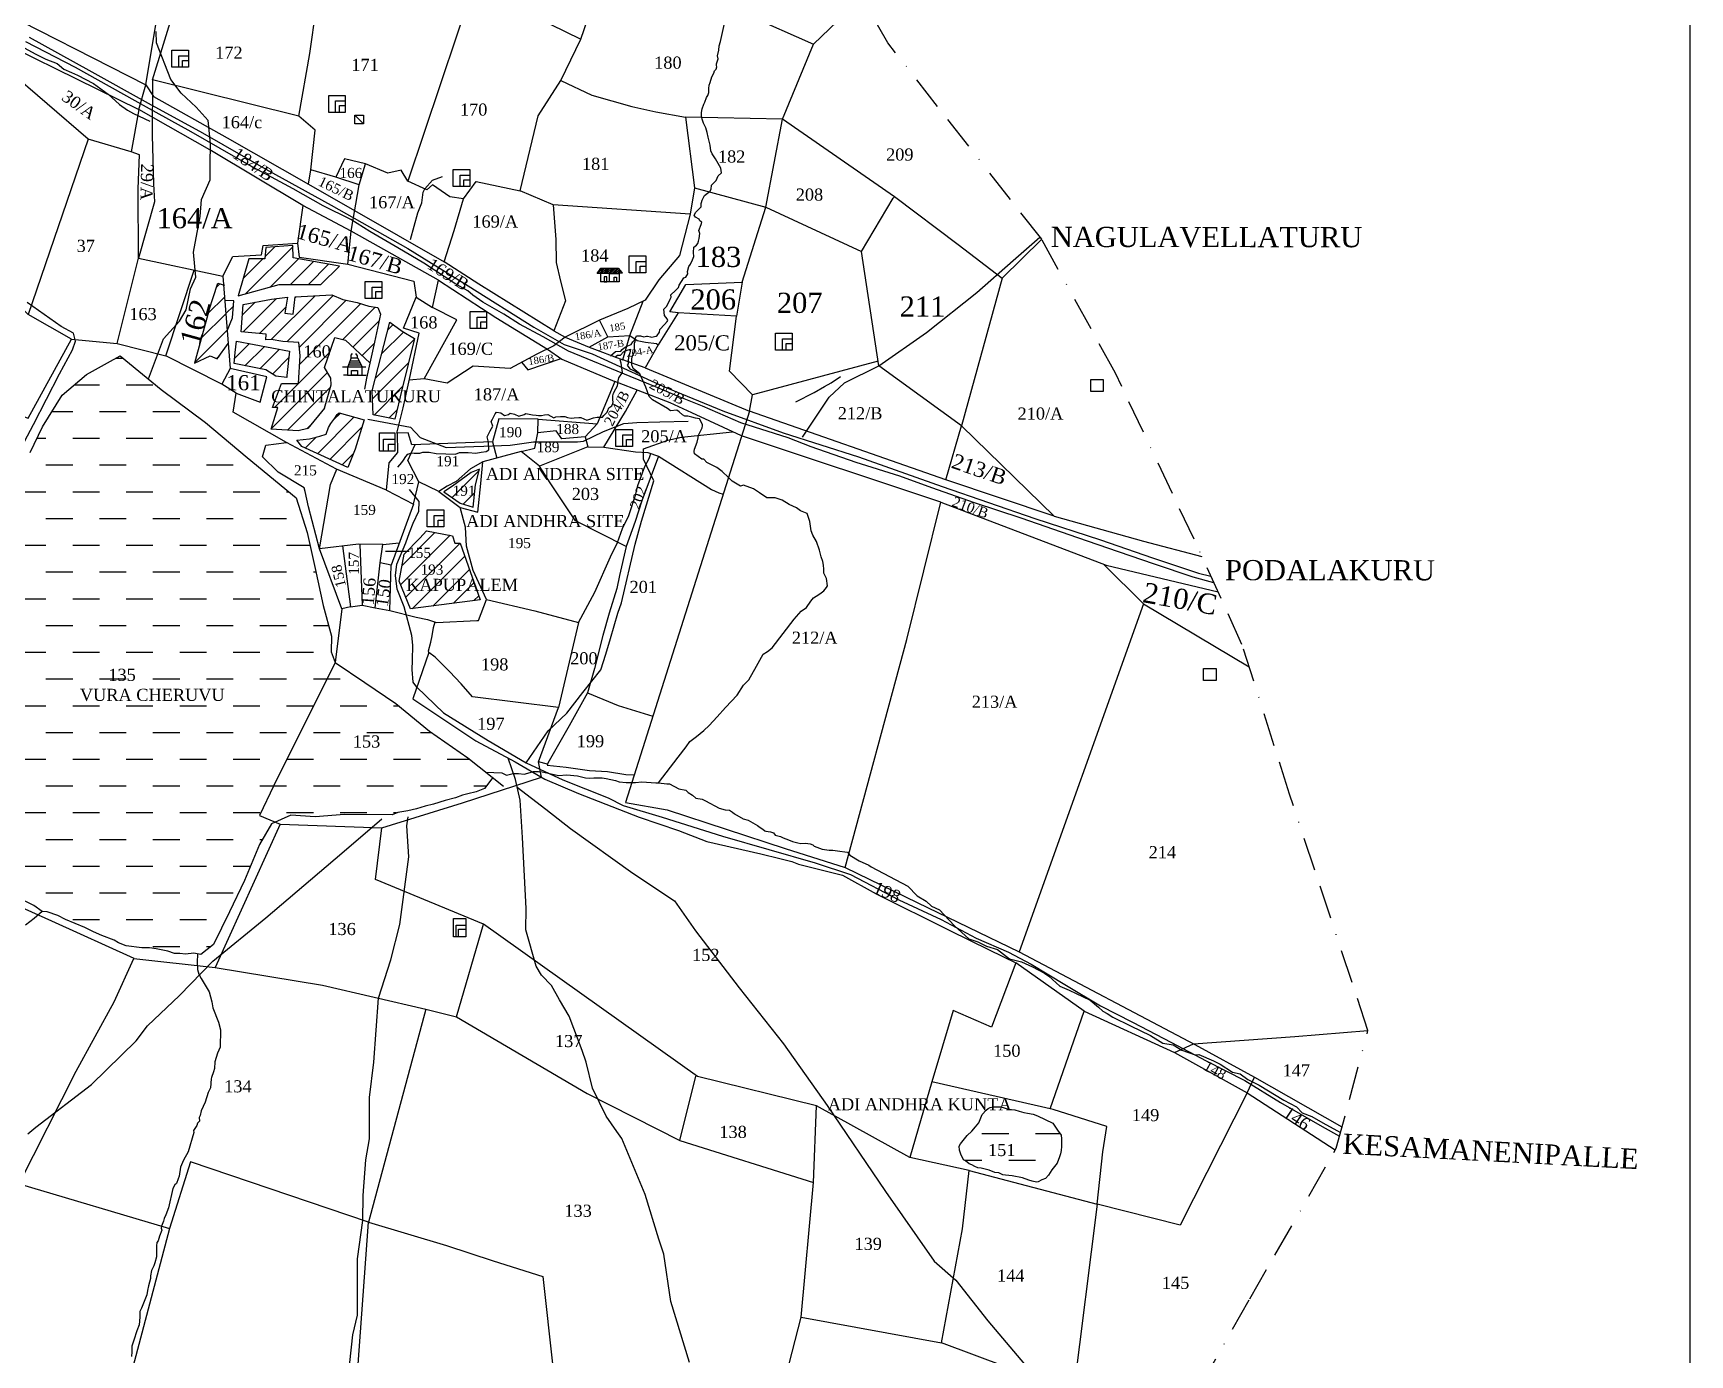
# Model space of a CAD drawing. Header units: inches. Extents: x 82 to 641, y 90 to 608.
# Drawn here: x 394.9 to 641.2, y 224 to 420.5 of the extents above; entities that cross this region are included whole.
import ezdxf

# ---------------------------------------------------------------- set-up
doc = ezdxf.new("R2010")
doc.units = ezdxf.units.IN
doc.header["$MEASUREMENT"] = 0
for name, pattern in [('ACAD_ISO02W100', [15, 12, -3]), ('ACAD_ISO07W100', [3, 0, -3]), ('BORDER', [1.75, 0.5, -0.25, 0.5, -0.25, 0, -0.25])]:
    doc.linetypes.add(name, pattern=pattern)
for name, color, linetype in [('CARTTRACK', 30, 'ACAD_ISO02W100'), ('NALA', 4, 'Continuous'), ('SQUAREWELL', 5, 'Continuous'), ('SURVEY_BND', 7, 'Continuous'), ('SURVEY_NO', 7, 'Continuous'), ('TEXT', 7, 'Continuous'), ('VILLAGE_AREA', 1, 'Continuous'), ('WATER_BODY', 4, 'Continuous')]:
    doc.layers.add(name, color=color, linetype=linetype)
for name, color, linetype, lineweight in [('FOOTPATH', 150, 'ACAD_ISO07W100', 30), ('ROAD', 1, 'Continuous', 25), ('VILL_BOUNDARY', 6, 'BORDER', 30)]:
    doc.layers.add(name, color=color, linetype=linetype, lineweight=lineweight)
doc.styles.get("Standard").update_dxf_attribs({"font": 'TIMES.TTF', "height": 0.12})
doc.dimstyles.get("Standard").update_dxf_attribs({"dimtxt": 0.12, "dimasz": 0.5, "dimexe": 0.18, "dimexo": 0.0625, "dimgap": 0.09, "dimtad": 0, "dimtih": 1, "dimtoh": 1, "dimdec": 4, "dimzin": 0, "dimdsep": 46, "dimtxsty": 'Standard', "dimcen": 0.09, "dimadec": 0, "dimazin": 0, "dimtfac": 1, "dimtdec": 4, "dimtofl": 0, "dimtmove": 0, "dimatfit": 3, "dimfxl": 1, "dimtolj": 1, "dimtzin": 0, "dimarcsym": 0})
pattern_1 = [(180, (-652.8374, -156.623), (-3.975938, -3.975937), [3.975938, -3.975938])]
pattern_2 = [(225, (-652.8374, -156.6229), (1.3258252, -1.3258252), [])]

msp = doc.modelspace()

# ---------------------------------------------------------------- hatches: boundary and pattern name
at = {"layer": 'VILLAGE_AREA', "linetype": 'ByBlock'}
h = msp.add_hatch(dxfattribs=at)
h.set_pattern_fill('ANSI31', color=256, scale=15, angle=180, style=0)
h.set_pattern_definition(pattern_2)
h.paths.add_polyline_path([(433.56, 387.13), (433.54, 388.95), (429.48, 388.65), (429.34, 387), (426.96, 386.97), (425.41, 381.46), (431.47, 383.17), (437.66, 383.14), (440.47, 385.87)])
h.paths.add_polyline_path([(423.21, 383.09), (422.38, 383.36), (421.05, 379.25), (418.91, 371.48), (421.22, 372.54), (422.25, 372.11), (423.9, 374.39)])
h.paths.add_polyline_path([(424.74, 380.74), (423.39, 380.77), (423.75, 376.26), (424.56, 378.23)])
h.paths.add_polyline_path([(433.04, 373.25), (425.16, 374.76), (424.95, 373.07), (424.78, 371.4), (429.49, 370.46), (431.01, 369.52), (432.61, 369.33), (432.64, 369.63)])
h.paths.add_polyline_path([(451.61, 375.15), (449.78, 376.24), (447.95, 377.57), (445.3, 367.36), (445.46, 363.77), (448.66, 363.16), (449.72, 367.5)])
h.paths.add_polyline_path([(444.1, 363.06), (440.39, 364.1), (440.13, 363.85), (439.75, 363.27), (439.17, 362.5), (438.84, 361.91), (438.47, 360.93), (437.53, 360.61), (436, 360.24), (434.09, 360.02), (434.85, 359.06), (441.7, 355.94), (442.76, 358.67)])
h.paths.add_polyline_path([(458.37, 344.71), (457.58, 344.7), (457.26, 345.81), (453.4, 346.52), (452.39, 345.46), (450.05, 343.07), (449.34, 339.06), (451.02, 334.92), (461.38, 336.3)])
h.paths.add_polyline_path([(446.53, 378.73), (446.14, 379.75), (444.81, 379.92), (443.07, 380.47), (440.96, 380.94), (439.31, 381.62), (433.86, 381.34), (433.56, 378.74), (432.34, 378.9), (432.7, 381.26), (430.34, 381), (426.12, 380.2), (425.81, 376.14), (429.55, 375.78), (429.5, 374.96), (430.28, 374.99), (432.03, 374.7), (434.42, 374.53), (434.62, 372.59), (434.34, 368.45), (431.84, 368.46), (430.51, 364.88), (431.3, 364.87), (430.28, 361.64), (434.32, 361.41), (435.77, 361.75), (438.22, 364.76), (439.23, 368.26), (439.16, 369.25), (438.21, 370.84), (439.77, 375.3), (441.33, 374.89), (444.97, 371.52), (445.66, 374.61)])
h = msp.add_hatch(dxfattribs=at)
h.set_pattern_fill('ANSI31', color=256, scale=30, angle=180, style=0)
h.set_pattern_definition([(225, (-652.8374, -156.623), (2.65165, -2.65165), [])])
h.paths.add_polyline_path([(446.53, 378.73), (446.14, 379.75), (444.81, 379.92), (443.07, 380.47), (440.96, 380.94), (439.31, 381.62), (433.86, 381.34), (433.56, 378.74), (432.34, 378.9), (432.7, 381.26), (430.34, 381), (426.12, 380.2), (425.81, 376.14), (429.55, 375.78), (429.5, 374.96), (430.28, 374.99), (432.03, 374.7), (434.42, 374.53), (434.62, 372.59), (434.34, 368.45), (431.84, 368.46), (430.51, 364.88), (431.3, 364.87), (430.28, 361.64), (434.32, 361.41), (435.77, 361.75), (438.22, 364.76), (439.23, 368.26), (439.16, 369.25), (438.21, 370.84), (439.77, 375.3), (441.33, 374.89), (444.97, 371.52), (445.66, 374.61)])
h.paths.add_polyline_path([(481.88, 385.61), (479.3, 385.61), (478.76, 384.79), (480.62, 384.81), (482.01, 384.82), (482.52, 384.83), (482.42, 384.93)])
h.paths.add_polyline_path([(434.63, 371.83), (439.53, 371.83), (439.53, 374.57), (434.63, 374.57)], flags=24)
h = msp.add_hatch(dxfattribs=at)
h.set_pattern_fill('ANSI31', color=256, scale=1.5, angle=180, style=0)
h.set_pattern_definition([(225, (-652.83744, -156.6229), (0.132582521, -0.132582521), [])])
h.paths.add_polyline_path([(481.88, 385.61), (479.3, 385.61), (478.76, 384.79), (480.62, 384.81), (482.01, 384.82), (482.52, 384.83), (482.42, 384.93)])
h = msp.add_hatch(dxfattribs=at)
h.set_pattern_fill('ANSI31', color=256, scale=15, angle=180, style=0)
h.set_pattern_definition(pattern_2)
h.paths.add_polyline_path([(460.65, 353.36), (461.25, 355.72), (460.05, 355.19), (457.23, 353.16), (455.95, 352.33), (458.41, 350.64), (460.32, 350.05)])
at = {"layer": 'WATER_BODY', "linetype": 'ByBlock'}
h = msp.add_hatch(dxfattribs=at)
h.set_pattern_fill('DASH', color=256, scale=31.8075, angle=180, style=0)
h.set_pattern_definition(pattern_1)
h.paths.add_polyline_path([(426.74, 357.45), (420.52, 362.65), (413.96, 367.56), (407.85, 372.55), (405.98, 371.53), (402.86, 369.78), (399.23, 366.69), (396.3, 362.02), (394.47, 358.18), (392.24, 352.26), (390.4, 346.51), (388.94, 341.78), (388.04, 337.16), (386.95, 333.89), (385.94, 332.62), (385.56, 331.56), (385.71, 330.03), (383.48, 323.27), (380.84, 317.22), (379.06, 312.48), (377.22, 307.81), (375.59, 303.77), (375.4, 301.1), (377.14, 298.94), (380.18, 297.51), (384.1, 295.66), (389.73, 293.42), (395.01, 290.82), (396.26, 289.92), (397.01, 289.89), (398.57, 289.36), (399.73, 288.77), (402.57, 287.54), (403.86, 286.93), (405.14, 286.36), (406.93, 285.67), (407.6, 285.26), (408.73, 284.84), (411.09, 284.56), (412.22, 284.56), (413.2, 284.41), (414.95, 284.02), (415.93, 283.7), (416.7, 283.7), (417.54, 283.61), (418.8, 283.73), (419.84, 283.53), (421.71, 285.04), (424.1, 289.87), (426.35, 294.57), (428.56, 299.9), (430.32, 302.98), (433.22, 304.26), (436.82, 304.01), (441.22, 304.35), (448.27, 304.31), (449.11, 304.66), (450.6, 304.92), (451.9, 305.2), (453.18, 305.62), (454.43, 305.92), (456.17, 306.42), (457.68, 306.85), (458.75, 307.25), (459.52, 307.41), (460.77, 307.73), (462.01, 308.22), (463.24, 309.84), (459.55, 312.77), (453.84, 316.73), (448.84, 320.88), (444.22, 324.01), (439.81, 326.98), (439.23, 328.57), (439.26, 330.89), (438.04, 335.43), (436.82, 340.93), (435.64, 346.27), (433.99, 351.42)])
h = msp.add_hatch(dxfattribs=at)
h.set_pattern_fill('DASH', color=256, scale=31.8075, angle=180, style=0)
h.set_pattern_definition(pattern_1)
h.paths.add_polyline_path([(542.95, 249.98), (543.45, 249.86), (544.06, 249.71), (544.35, 249.73), (544.89, 250.04), (545.44, 250.25), (545.86, 250.74), (546.36, 251.51), (547.13, 252.53), (547.48, 253.44), (547.66, 253.9), (547.75, 254.42), (547.81, 255.02), (547.8, 255.61), (547.79, 256.12), (547.77, 256.7), (547.19, 257.44), (546.52, 258.45), (544.22, 259.54), (543.59, 259.83), (542.73, 259.98), (542.18, 260.04), (541.48, 260.23), (540.88, 260.43), (539.88, 260.57), (538.82, 260.89), (537.66, 260.89), (537.2, 260.81), (536.91, 260.65), (536.58, 260.38), (536, 259.77), (535.5, 258.5), (534.99, 257.93), (534.46, 257.3), (533.75, 256.63), (532.77, 255.41), (532.57, 255.05), (532.61, 254.47), (532.83, 253.87), (533.25, 253.04), (533.51, 252.86), (534.05, 252.43), (534.48, 252.28), (534.89, 252.04), (535.36, 251.85), (535.87, 251.77), (537.05, 251.46), (537.89, 251.13), (538.46, 251.1), (539.06, 250.79), (539.49, 250.73), (540.45, 250.66), (542, 250.36)])

# ---------------------------------------------------------------- linework, layer by layer
at = {"linetype": 'ByBlock', "lineweight": 30}
msp.add_lwpolyline([(82.1, 608.35), (641.22, 608.35), (641.22, 89.65), (82.1, 89.65)], close=True, dxfattribs=at)
at = {"layer": 'CARTTRACK', "linetype": 'ByBlock'}
for points in [[(412.06, 369.12), (414.27, 375.09), (416.67, 377.69), (417.66, 379.41), (418.3, 382.54), (419.1, 384.25), (418.77, 387.97), (419.76, 393.28), (419.92, 395.82), (421.24, 398.72), (421.24, 400.98), (421.28, 404.15), (420.91, 407.55), (419.16, 409.53), (416.9, 411.63), (415.38, 413.64), (413.26, 419.08), (413.18, 420.78)], [(509.27, 360.46), (513.28, 366.43), (515.53, 368.53), (520.62, 371.05), (527.72, 376.01), (535.2, 381.95), (540.6, 386.71), (544.59, 390.21)], [(391.84, 356.46), (394.94, 362.33), (398.83, 369.86), (400.76, 373.43), (401.21, 374.75), (400.9, 375.94), (399.09, 376.94), (394.01, 380.48)], [(451.96, 323.29), (455.92, 319.48), (462.55, 315.34), (468.22, 312.02), (471.46, 316.82), (474.27, 319.42), (476.64, 322.52), (479.32, 325.88), (480.07, 328.2), (480.73, 330.54), (481.83, 334.28), (482.39, 335.82), (484.41, 344.57), (485.37, 347.96), (487.17, 353.95), (485.63, 357.17), (485.67, 358.72), (489.25, 360.02), (491.29, 360.45), (498.87, 361.27)], [(492.48, 222.88), (489.72, 231.96), (488.69, 239.01), (487.94, 241.24), (485.89, 247.84), (482.45, 256.17), (481.67, 257.23), (480.12, 259.49), (478.06, 263.69), (477.14, 267.54), (476.53, 269.28), (474.58, 274.4), (473.17, 276.8), (471.96, 278.96), (470.51, 280.48), (469.7, 281.79), (468.17, 287.21), (468.21, 290.4), (467.67, 300.93), (467.32, 306.48), (466.6, 309.58), (465.52, 312.74)], [(468.22, 312.02), (473.68, 309.54), (480.41, 306.86), (482.63, 305.68), (488.42, 303.96), (497.41, 301.14), (511.15, 297.17), (516.44, 295.44), (523.61, 291.69), (529.9, 288.76), (535.13, 285.97), (539.94, 283.91), (543.3, 282.12), (548.31, 279.08), (553.58, 275.93), (558.37, 273.51), (564.13, 270.46), (569.32, 267.75), (575.04, 264.8), (580.38, 261.53), (586.55, 257.98), (589.13, 256.53)], [(466.87, 308.42), (471.14, 305.17), (474.8, 302.29), (484.09, 295.64), (490.25, 291.54), (493.38, 287.07), (499.89, 278.57), (506.49, 270.25), (512.95, 261.09), (521.63, 248.32), (528.86, 237.95), (532.11, 235.11), (536.83, 229.07), (542.85, 222.01), (548.1, 214.81), (554.94, 204.5), (558.36, 199.86)], [(394.12, 256.9), (395.33, 257.88), (403.59, 264.21), (410.23, 270.73), (411.93, 272.96), (416.65, 277.44), (421.6, 282.55), (429.52, 289), (440.82, 298.6), (446.76, 303.71)]]:
    msp.add_lwpolyline(points, dxfattribs=at)
at = {"layer": 'FOOTPATH', "linetype": 'ByBlock'}
for points in [[(453.13, 397.38), (454.3, 398.65), (455.77, 399.21)], [(451.01, 389.85), (452.12, 393.84), (452.7, 395.28), (452.9, 396.9), (453.13, 397.38)], [(508.32, 365.74), (511.03, 367.11), (512.57, 368.02), (513.55, 368.53), (514.95, 369.49)], [(444.66, 363.12), (451.03, 361.96), (452.46, 360.39), (456.31, 358.95), (460.45, 359.09), (461.92, 359.13), (465.84, 359.25), (469.32, 359.79), (475.85, 359.77), (476.74, 359.88), (479.7, 361.3), (481.59, 362.04), (482.72, 362.48), (484.67, 362.66), (488.06, 362.73), (492.27, 362.84)], [(451.96, 323.29), (451.4, 324.04), (451.25, 325.94), (451.29, 327.26), (451.36, 329.52), (451.19, 330.96), (450.09, 335.24), (449.04, 337.86), (448.77, 339.88), (449, 341.56), (450.33, 344.74), (450.87, 346.28), (451.4, 347.66), (452.24, 349.48), (452.3, 350.88), (450.87, 352.69)], [(441.49, 218.32), (442.45, 226.98), (443.11, 229.91), (443.11, 238.3), (443.93, 244.02), (443.95, 247.72), (444.36, 253.03), (444.9, 256.16), (444.9, 262.3), (445.56, 267.55), (446.27, 277.07), (448.1, 282.76), (449.43, 288.01), (450.77, 298.06), (450.48, 302.69), (450.65, 304.03)]]:
    msp.add_lwpolyline(points, dxfattribs=at)
at = {"layer": 'NALA', "linetype": 'ByBlock'}
for points in [[(480.77, 372.57), (481.5, 373.2), (482.26, 373.25), (482.48, 373.49), (482.77, 373.73), (483.05, 373.96), (483.83, 374.26), (484.05, 374.63), (484.3, 374.87), (484.63, 375.55), (485.23, 375.55), (485.68, 375.37), (486.12, 375.47), (486.25, 375.5), (486.71, 375.36), (486.83, 375.33), (487.52, 375.46), (487.66, 375.6), (488.01, 376.09), (488.06, 376.49), (488.77, 377.2), (489.15, 377.66), (489.29, 377.83), (489.16, 378.07), (488.76, 378.55), (488.66, 379.5), (489.05, 379.88), (489.37, 380.42), (489.63, 380.98), (489.76, 381.29), (489.73, 381.65), (490.43, 382.26), (490.86, 382.7), (490.97, 383.04), (491.66, 384.15), (491.94, 384.27), (492.24, 384.73), (492.21, 385.09), (492.38, 385.86), (492.65, 386.2), (492.96, 386.85), (493.14, 387.35), (493.07, 387.91), (493.13, 388.72), (493.51, 389.01), (493.75, 389.28), (493.85, 389.59), (493.92, 390), (494.03, 390.75), (493.9, 391.17), (494.22, 392.09), (494.3, 392.44), (494.04, 392.62), (493.93, 392.88), (493.37, 393.17), (493.18, 393.46), (493.43, 393.92), (493.84, 394.31), (494.08, 394.54), (494.23, 394.71), (494.25, 395.23), (494.27, 395.37), (494.35, 395.7), (494.74, 396.4), (495.17, 396.72), (495.52, 397), (495.7, 397.34), (495.76, 397.93), (496.44, 398.64), (496.76, 399.3), (497.23, 399.75), (497.14, 400.44), (496.36, 401.85), (495.88, 402.6), (495.65, 403.02), (495.58, 403.88), (495.29, 405.08), (495.11, 405.78), (494.93, 406.45), (494.58, 407.13), (494.37, 407.76), (494.27, 408.22), (494.29, 408.72), (494.37, 409.29), (494.61, 409.97), (494.78, 410.26), (495.01, 410.99), (495.21, 411.28), (495.35, 411.69), (495.37, 412.31), (495.41, 412.8), (495.57, 413.22), (495.79, 414.03), (496.13, 414.56), (496.19, 414.91), (496.44, 415.2), (496.54, 415.53), (496.49, 415.7), (496.49, 415.97), (496.73, 416.72), (496.67, 417.14), (496.87, 418.01), (496.88, 418.65), (497.08, 419.31), (498.88, 427.37)], [(393.66, 418.32), (395.21, 417.46), (396.8, 416.68), (398.48, 416.01), (399.48, 415.18), (400.59, 414.68), (401.51, 414.28), (403.87, 413.05), (406.05, 411.44), (407.76, 409.94), (408.93, 409.06), (409.81, 408.58), (412.24, 407.46)], [(487.87, 309.08), (490.79, 312.87), (492, 314.42), (492.55, 315.23), (493.55, 315.98), (494.6, 316.83), (495.42, 317.58), (496.6, 318.9), (497.83, 320.29), (499.59, 322.12), (500.54, 323.58), (501.32, 324.39), (502.45, 326.44), (503.45, 328.2), (504.07, 328.62), (504.77, 329.12), (508.04, 333.42), (509.09, 334.6), (509.88, 335.16), (510.51, 336.06), (510.95, 336.57), (511.32, 336.83), (511.87, 337.16), (512.46, 337.62), (512.87, 338.1), (513.02, 338.38), (512.84, 339.47), (512.47, 340.23), (512.46, 340.85), (512.43, 341.45), (512.33, 341.98), (512.07, 342.68), (511.8, 343.66), (511.35, 344.94), (510.81, 345.89), (510.59, 346.53), (510.38, 347.94), (509.98, 349.09), (509, 349.53), (508.41, 349.96), (507.32, 350.44), (506.27, 351.1), (505.23, 351.45), (503.97, 351.45), (502.92, 352.2), (502, 352.76), (500.54, 353.31), (500.06, 353.2), (498.84, 353.91), (498.29, 354.48), (497.36, 355.37), (496.55, 355.96), (495.07, 356.68), (494.6, 357.17), (494.32, 357.2), (493.21, 358.01), (493.19, 358.34), (493.21, 358.7), (493.64, 359.74), (493.77, 360.35), (493.85, 360.76), (494.09, 361.24), (494.36, 361.84), (494.44, 362.15), (494.44, 362.33), (493.99, 363.18), (493.36, 363.3), (492.83, 363.43), (492.24, 363.61), (491.82, 363.6), (491.43, 363.77), (490.96, 364.24), (490.63, 364.48), (489.67, 364.38), (489.2, 364.74), (486.97, 366), (486.47, 366.5), (485.99, 367.89), (485.13, 369.89), (484.14, 370.69), (484, 370.95), (483.91, 371.18), (483.91, 371.68), (483.93, 372.08), (483.98, 372.42), (484.3, 373.16), (484.32, 374.03), (484.33, 374.43), (484.39, 374.68), (484.41, 374.98)], [(449.12, 355.99), (449.74, 356.69), (449.97, 357.02), (450.32, 357.57), (450.62, 357.94), (451.23, 358.13), (451.58, 358.08), (452.4, 358.1), (452.85, 358.25), (453.81, 358.23), (454.84, 358.02), (457.7, 357.92), (458.3, 358.18), (459.06, 358.17), (459.58, 358.17), (460.71, 358.08), (461.51, 358.22), (462.24, 358.35), (462.67, 358.57), (462.61, 359.7), (462.39, 360.52), (462.61, 360.9), (462.84, 361.41), (463.24, 362.09), (463.02, 362.77), (463.21, 363.14), (463.59, 363.92), (463.79, 364.2), (464.45, 364.09), (465, 363.69), (465.6, 363.83), (465.82, 364.01), (466.47, 363.86), (467.11, 363.61), (467.89, 363.83), (468.17, 363.97), (468.65, 363.88), (469.14, 363.79), (469.7, 363.74), (470.05, 363.7), (470.48, 363.67), (470.93, 363.76), (471.41, 363.84), (472.31, 363.36), (472.62, 363.48), (473.31, 363.54), (473.7, 363.54), (473.95, 363.54), (474.33, 363.4), (474.92, 363.29), (475.34, 363.33), (476.05, 363.37), (476.35, 363.37), (477.23, 362.98), (477.51, 363.08), (478.22, 363.35), (478.76, 363.46), (479.22, 363.43), (479.56, 363.44), (479.75, 363.68), (480.27, 364.17), (480.33, 364.44), (480.5, 364.83), (480.95, 365.12), (481.07, 365.45), (481.13, 365.73), (481.07, 365.97), (481.11, 366.6), (481.2, 367), (481.55, 367.63), (481.78, 368.09), (481.89, 368.83), (482, 369.29), (482.52, 370.1), (482.34, 371.48), (482.2, 371.98)], [(481.4, 372.35), (481.81, 372.65), (482.22, 372.66), (482.69, 373.17), (483.04, 373.36), (483.55, 373.48), (483.71, 373.56), (483.64, 373.01), (483.43, 372.34), (483.39, 371.8), (483.35, 371.35), (483.23, 371.15), (483.6, 370.64), (484.41, 370.26), (484.74, 370.03), (485.09, 369.92)], [(462.19, 310.68), (464.6, 310.57), (465.28, 310.19), (466.25, 310.46), (467.07, 310.45), (467.89, 310.34), (468.81, 310.61), (469.31, 310.77), (470.04, 310.76), (470.6, 310.7), (471.92, 310.4), (472.99, 310.17), (474.26, 310.25), (475.86, 310.11), (477.03, 309.83), (477.64, 309.77), (478.28, 309.82), (478.83, 309.81), (479.52, 309.81), (480.1, 309.69), (481.5, 309.43), (482.04, 309.24), (483.05, 309.13), (484.47, 309.14), (485.39, 309.2), (486.78, 309.1), (487.5, 309.09), (487.87, 309.08), (489.11, 308.9), (489.53, 308.92), (490.9, 308.16), (491.97, 307.99), (492.29, 307.64), (492.94, 307.25), (493.44, 306.81), (494.36, 306.66), (494.85, 306.38), (496.88, 305.29), (497.8, 305.06), (498.46, 304.99), (498.86, 304.73), (499.2, 304.45), (500.48, 303.7), (501.23, 303.51), (502.6, 302.71), (502.99, 302.41), (503.38, 302.2), (503.68, 301.93), (503.84, 301.89), (504.52, 301.76), (504.97, 301.62), (505.25, 301.3), (506.01, 301.09), (506.44, 300.87), (507.21, 300.61), (507.82, 300.37), (508.58, 300.14), (509.04, 300.07), (509.67, 300.09), (510.08, 300.06), (510.41, 300), (510.81, 299.83), (511.04, 299.65), (512.2, 299.21), (513.27, 299.08), (513.8, 299.07), (514.83, 298.9), (515.57, 298.8), (515.98, 298.76), (516.32, 298.33), (517.74, 297.46), (519.13, 296.84), (519.51, 296.58)], [(519.51, 296.58), (524.94, 293.72), (526.35, 292.29), (527.68, 291.48), (528.48, 290.75), (529.64, 290.21), (530.34, 289.46), (531.9, 287.81), (534.03, 285.87), (535.37, 285.42), (536.67, 284.77), (538.26, 284.29), (540.06, 282.89), (541.86, 282.44), (543.48, 281.7), (545.26, 280.75), (545.89, 280.33), (547.54, 278.86), (548.93, 278.22), (552.06, 276.75), (553.31, 275.72), (553.95, 275.13), (554.57, 274.77), (555.45, 274.23), (558.05, 272.93), (561.04, 271.51), (562.85, 270.37), (564.39, 270.1), (565.67, 269.33), (567.69, 268.62), (568.21, 268.69), (570.4, 267.73), (570.97, 267.44), (571.39, 267.22), (573.21, 266.04), (574.38, 265.8), (575.51, 264.95), (577.17, 264.13), (580.87, 261.88), (582.72, 260.92), (583.6, 260.02), (585.03, 259.46), (586.64, 258.5), (589.27, 257.07)], [(396.26, 289.92), (395.05, 288.89), (393.79, 287.91)], [(419.32, 283.63), (419.28, 282.34), (419.34, 281.31), (419.55, 280.64), (419.89, 279.99), (421.1, 277.99), (421.45, 276.5), (421.63, 275.61), (422.46, 273.49), (422.77, 272.34), (422.69, 269.77), (422.31, 268.9), (421.94, 267.58), (421.87, 266.62), (421.73, 266.1), (421.4, 265.27), (421.36, 265.05), (421.26, 263.73), (420.92, 263.03), (420.48, 261.57), (420.19, 260.93), (419.89, 260.29), (419.76, 259.61), (419.58, 259.32), (419.62, 258.76), (419.33, 258.49), (419.25, 258.1), (418.97, 257.66), (418.77, 257.38), (418.79, 257.07), (417.94, 254.19), (417.27, 252.95), (416.82, 251.92), (416.64, 250.57), (416.47, 250.17), (416.2, 249.51), (415.95, 249.28), (415.7, 248.74), (415.05, 245.87), (414.63, 244.86), (414.37, 244.31), (414.27, 243.9), (413.97, 243.15), (413.92, 242.85), (414.02, 242.56), (413.7, 241.68), (413.48, 240.98), (413.32, 240.73), (413.24, 240.24), (413.24, 238.59), (413, 237.68), (412.83, 237.28), (412.5, 236.55), (412.37, 235.75), (412.37, 235.37), (412.07, 234.3), (411.93, 233.59), (411.8, 232.96), (411, 230.97), (410.75, 230.48), (410.78, 229.64), (410.66, 228.46), (410.32, 227.57), (409.87, 226.19), (409.59, 225.29), (409.57, 224.47), (409.55, 223.76)]]:
    msp.add_lwpolyline(points, dxfattribs=at)
at = {"layer": 'ROAD', "linetype": 'ByBlock'}
for points in [[(570.46, 338.82), (567.37, 339.66), (561.64, 341.57), (556.29, 343.42), (550.21, 345.48), (541.8, 348.41), (534.85, 350.69), (528.53, 352.92), (523.75, 354.65), (517.27, 356.72), (510.6, 359.03), (507.14, 360.38), (500.14, 362.61), (494.41, 365.07), (492.43, 365.89), (490.69, 366.56), (487.43, 367.96), (483.66, 369.49), (474.51, 373.25), (470.72, 375.36), (467.21, 377.28), (464.89, 378.75), (461.76, 380.52), (460.27, 381.56), (459.52, 382.24), (457.6, 383.3), (452.97, 386.31), (449.12, 388.59), (444.95, 391.04), (442.12, 392.82), (438.01, 394.85), (433.58, 397.41), (427.01, 400.92), (418.39, 405.86), (411.76, 409.54), (401.2, 415.41), (393.81, 419.24)], [(394.33, 419.93), (403.18, 415.05), (412.01, 410.12), (420.11, 405.73), (429.51, 400.33), (439.24, 394.97), (450.59, 388.53), (459.57, 382.96), (469.34, 376.84), (473.87, 374.23), (478.02, 372.83), (488.52, 368.04), (497.45, 364.39), (506.41, 361.09), (517.6, 357.56), (530.05, 353.11), (543.85, 348.38), (553.61, 345.19), (561.32, 342.51), (568.15, 340.25), (570.01, 339.8)]]:
    msp.add_lwpolyline(points, dxfattribs=at)
at = {"layer": 'SQUAREWELL', "linetype": 'ByBlock'}
for points in [[(415.52, 417.98), (417.98, 417.98), (417.98, 415.47), (415.52, 415.47)], [(416.55, 417.16), (417.98, 417.16), (417.98, 415.47), (416.55, 415.47)], [(417.11, 416.48), (417.98, 416.48), (417.98, 415.47), (417.11, 415.47)], [(438.85, 411.27), (441.31, 411.27), (441.31, 408.76), (438.85, 408.76)], [(439.88, 410.45), (441.31, 410.45), (441.31, 408.76), (439.88, 408.76)], [(440.44, 409.77), (441.31, 409.77), (441.31, 408.76), (440.44, 408.76)], [(442.72, 408.32), (444.01, 408.32), (444.01, 407.07), (442.72, 407.07)], [(457.35, 400.24), (459.82, 400.24), (459.82, 397.73), (457.35, 397.73)], [(458.39, 399.42), (459.82, 399.42), (459.82, 397.73), (458.39, 397.73)], [(458.95, 398.74), (459.82, 398.74), (459.82, 397.73), (458.95, 397.73)], [(483.54, 387.41), (486.01, 387.41), (486.01, 384.89), (483.54, 384.89)], [(484.57, 386.58), (486.01, 386.58), (486.01, 384.89), (484.57, 384.89)], [(485.14, 385.9), (486.01, 385.9), (486.01, 384.89), (485.14, 384.89)], [(444.28, 383.61), (446.75, 383.61), (446.75, 381.1), (444.28, 381.1)], [(445.32, 382.79), (446.75, 382.79), (446.75, 381.1), (445.32, 381.1)], [(445.88, 382.11), (446.75, 382.11), (446.75, 381.1), (445.88, 381.1)], [(459.87, 379.14), (462.33, 379.14), (462.33, 376.63), (459.87, 376.63)], [(460.9, 378.32), (462.33, 378.32), (462.33, 376.63), (460.9, 376.63)], [(461.46, 377.63), (462.33, 377.63), (462.33, 376.63), (461.46, 376.63)], [(505.27, 375.91), (507.74, 375.91), (507.74, 373.4), (505.27, 373.4)], [(506.31, 375.09), (507.74, 375.09), (507.74, 373.4), (506.31, 373.4)], [(506.87, 374.41), (507.74, 374.41), (507.74, 373.4), (506.87, 373.4)], [(552.14, 369.06), (553.99, 369.06), (553.99, 367.26), (552.14, 367.26)], [(446.39, 361.11), (448.7, 361.11), (448.7, 358.37), (446.39, 358.37)], [(447.01, 360.15), (448.7, 360.15), (448.7, 358.37), (447.01, 358.37)], [(481.54, 361.62), (484, 361.62), (484, 359.1), (481.54, 359.1)], [(482.57, 360.79), (484, 360.79), (484, 359.1), (482.57, 359.1)], [(483.13, 360.11), (484, 360.11), (484, 359.1), (483.13, 359.1)], [(447.76, 359.44), (448.7, 359.44), (448.7, 358.37), (447.76, 358.37)], [(453.5, 349.64), (455.97, 349.64), (455.97, 347.13), (453.5, 347.13)], [(454.53, 348.82), (455.97, 348.82), (455.97, 347.13), (454.53, 347.13)], [(455.1, 348.14), (455.97, 348.14), (455.97, 347.13), (455.1, 347.13)], [(568.93, 326.06), (570.79, 326.06), (570.79, 324.27), (568.93, 324.27)], [(457.4, 288.89), (459.25, 288.89), (459.25, 286.19), (457.4, 286.19)], [(457.79, 287.91), (459.25, 287.91), (459.25, 286.19), (457.79, 286.19)], [(458.17, 287.29), (459.25, 287.29), (459.25, 286.19), (458.17, 286.19)]]:
    msp.add_lwpolyline(points, close=True, dxfattribs=at)
msp.add_lwpolyline([(444.01, 407.07), (442.72, 408.32)], dxfattribs=at)
at = {"layer": 'SURVEY_BND', "linetype": 'ByBlock'}
for points in [[(387.86, 424.92), (411.64, 412.84), (413.48, 423.9), (411.35, 444.19)], [(473.86, 434.17), (481.35, 432.01), (510.91, 418.89), (518.13, 425.82)], [(449.57, 431.17), (453.35, 430.36), (460.31, 427.53), (476.32, 419.64), (480.65, 432.21)], [(434.41, 408.18), (412.67, 413.59), (415.93, 424.19), (419.27, 428.76)], [(460.31, 427.53), (450.61, 398.55), (449.63, 400.16), (447.62, 399.71), (444.32, 401.09), (441.21, 401.83), (439.89, 399.12), (436.17, 400.2), (436.86, 406.11), (434.41, 408.18), (436.05, 417.49), (436.99, 424.16)], [(458.87, 395.89), (460.75, 398.46), (467.31, 397.09), (470.01, 408.25), (473.38, 413.47), (476.32, 419.64)], [(493.22, 397.55), (503.83, 394.65), (518.06, 388.07), (522.78, 395.98), (522.98, 396.22), (506.33, 407.72), (510.91, 418.89)], [(392.07, 418.3), (410.63, 409.19), (409.46, 402.9), (403.1, 404.75), (390.92, 415.26)], [(412.67, 413.59), (412.59, 405.38), (412.8, 398.13), (412.94, 395.45), (410.57, 387.07)], [(410.63, 409.19), (411.64, 412.84)], [(411.64, 412.84), (412.81, 411.1), (423.74, 404.99), (435.85, 398.1), (436.17, 400.2)], [(473.38, 413.47), (477.99, 411.31), (483.94, 409.64), (487.49, 408.83), (491.9, 408.03), (493.22, 397.55), (492.59, 393.63), (472.23, 395.02), (467.31, 397.09)], [(434.98, 394.89), (421.16, 403.19), (410.63, 409.19)], [(500.32, 383.49), (503.83, 394.65), (506.33, 407.72), (491.9, 408.03)], [(403.1, 404.75), (394.17, 378.69), (380.59, 392.43)], [(400.61, 375.04), (407.38, 374.38), (410.57, 387.07), (410.54, 397.38), (410.73, 402.44), (409.46, 402.9)], [(442.21, 391.1), (443.38, 397.97), (439.89, 399.12)], [(443.38, 397.97), (444.32, 401.09)], [(435.85, 398.1), (456.03, 386.52), (457.52, 391.21), (458.87, 395.89), (456.85, 396.18), (454.26, 397.98), (453.43, 397.24), (450.61, 398.55)], [(423.1, 384.41), (424.59, 387.31), (428.84, 387.59), (429.12, 388.95), (434.2, 389.3), (434.48, 387.25), (441.69, 386.17), (442.21, 391.1), (434.98, 394.89), (434.2, 389.3)], [(472.23, 395.02), (472.6, 389.83), (472.65, 386.42), (473.32, 383.67), (474.07, 380.73), (472.31, 376.25), (461.16, 383.22), (456.03, 386.52)], [(522.97, 396.23), (532.42, 389.12), (538.97, 384.11), (544.85, 389.89)], [(492.59, 393.63), (491.01, 387.48), (487.94, 383.86), (485.92, 380.82), (483.31, 379.57), (479.09, 377.87), (473.99, 375.32), (472.31, 374.02), (469.78, 372.78), (465.82, 370.65), (460.31, 371), (456.45, 368.5), (453.06, 369.12), (457.9, 377.91), (454.29, 379.75), (455.17, 383.81), (463.69, 378.25), (471.36, 373.55), (473.52, 372.08), (481.41, 368.76), (478.74, 362.44), (476.97, 360.51), (473.5, 360.24), (472.69, 361.43), (469.95, 361.13), (470, 363.13), (464.14, 363.17), (463.18, 359.75), (451.21, 359.34), (450.65, 361.1), (448.98, 361.07), (449.94, 364.84), (450.84, 369.07), (452.3, 375.91), (449.98, 376.65), (451.85, 381.27), (454.29, 379.75)], [(381.39, 391.62), (373.58, 370.66), (394.16, 363.27), (400.61, 375.04), (394.17, 378.69)], [(455.17, 383.81), (442.21, 391.1)], [(410.57, 387.07), (423.1, 384.41), (424.19, 370.65), (422.98, 368.34), (414.63, 372.55), (418.86, 385.31)], [(538.97, 384.11), (532.93, 362.15), (520.62, 371.05), (518.06, 388.07)], [(441.69, 386.17), (451.52, 383.66), (451.85, 381.27)], [(485.9, 370.79), (501.39, 364.33), (501.87, 366.74), (498.46, 370.28), (499.46, 378.44), (490.79, 378.93), (489.55, 379.1), (491.94, 383.17), (500.32, 383.49), (499.46, 378.44)], [(480.37, 375.37), (483.6, 375.57), (485.59, 380.66)], [(490.79, 378.93), (487.83, 374.17)], [(477.57, 373.83), (482.58, 371.97), (483.6, 375.57)], [(483.6, 375.57), (484.71, 374.85), (485.95, 374.59), (487.59, 374.39), (487.83, 374.17), (485.9, 370.79), (482.58, 371.97)], [(407.38, 374.38), (414.63, 372.55)], [(467.56, 371.59), (468.45, 370.46), (473.41, 372.16)], [(425.11, 367.01), (428.65, 365.67), (429.63, 369.41), (424.19, 370.65)], [(520.52, 371.74), (501.87, 366.74)], [(447.42, 352.6), (440, 355.72), (432.58, 359.65), (424.66, 364.18), (425.11, 367.01), (422.98, 368.34)], [(453.06, 369.12), (450.82, 368.94)], [(476.97, 360.51), (477.36, 359.03), (479.73, 359), (482.98, 364.3), (484.72, 367.46)], [(500.22, 360.64), (492.85, 364.09), (489.6, 365.56), (481.41, 368.76)], [(470, 363.13), (478.74, 362.44)], [(501.39, 364.33), (482.98, 306.13), (489.19, 305.08), (506.71, 299.29), (515.61, 296.5), (524.8, 330.4), (529.85, 350.79), (500.22, 360.64)], [(530.58, 354.11), (501.39, 364.33)], [(546.73, 348.7), (530.58, 354.11), (532.93, 362.15)], [(532.93, 362.15), (546.73, 348.7), (560.01, 344.98), (568.68, 342.72)], [(440.92, 344.29), (442.09, 335.24), (440.79, 334.95), (437.5, 343.87), (435.85, 350.13), (435.33, 352.37), (435.2, 352.95), (431.35, 355.28), (429, 357.53), (429.5, 359.27), (432.58, 359.65)], [(447.42, 352.6), (447.84, 356.67), (449.15, 358.18), (449.09, 361.07)], [(463.18, 359.75), (463.84, 357.34)], [(477.36, 359.03), (470.17, 356.16), (467.48, 358.34), (469.5, 358.82), (469.95, 361.13)], [(467.48, 358.34), (461.78, 356.78), (459.95, 355.75), (457.78, 353.88), (456.47, 353.17), (455.24, 352.37), (452.26, 353.84), (450.61, 356.97), (451.68, 359.36)], [(462.33, 336.31), (469.52, 334.66), (475.98, 332.93), (478.44, 337.43), (480.77, 342.67), (481.79, 344.79), (482.55, 346.9), (483.49, 348.84), (484.53, 351.98), (484.79, 353.26), (485.87, 356.12), (486.49, 357.3), (486.75, 358.03)], [(487.89, 357.62), (485.39, 350.98), (484.41, 347.91), (483.05, 344.19), (482.07, 339.91), (481.68, 337.95), (480.55, 334.29), (479.61, 330.98), (478.37, 326.09), (477.31, 322.43), (474.59, 317.53), (471.42, 312), (471.31, 311.7), (474.16, 311.42), (477.61, 310.91), (480.28, 310.74), (483.02, 310.29), (484.29, 310.26)], [(479.73, 359), (484.47, 358.28), (486.31, 358.18), (487.89, 357.62), (495.74, 352.66), (496.84, 352.21), (497.49, 352)], [(446.91, 344.52), (443.27, 344.57), (437.5, 343.87), (439.1, 353.42), (440.05, 355.7)], [(455.24, 352.37), (458.41, 350), (461.03, 349.32), (461.45, 353.56), (461.78, 356.78)], [(483.05, 344.19), (475.52, 348.04), (471.78, 353.66), (470.17, 356.16)], [(447.42, 352.6), (451.47, 350.49), (452.26, 353.84)], [(451.47, 350.49), (448.14, 341.43), (446.49, 341.8), (446.91, 344.52), (449.35, 344.74)], [(447.92, 334.69), (451.87, 333.7), (453.52, 333.37), (454.87, 332.93), (460.89, 333.19), (461.11, 333.2), (462.33, 336.31), (460.33, 340.66), (459.34, 344.26), (459.2, 347.09), (458.41, 350)], [(529.85, 350.79), (554.44, 341.41), (571.07, 337.48)], [(443.46, 344.57), (443.8, 335.49), (445.74, 335.11), (446.49, 341.8)], [(445.74, 335.11), (447.92, 334.69), (448.14, 341.43)], [(554.02, 341.57), (559.98, 335.7), (575.68, 326.34)], [(442.09, 335.24), (443.8, 335.49)], [(559.98, 335.7), (541.48, 283.96), (567.61, 270.16), (576.48, 265.31), (589.5, 257.9)], [(440.79, 334.95), (439.81, 326.98), (430.69, 308.65), (428.58, 304.19), (431.65, 302.92), (446.76, 302.36)], [(475.98, 332.93), (473, 320.26), (460.21, 321.84), (458.56, 323.79), (456.82, 325.62), (455.76, 326.64), (454.67, 327.73), (453.74, 328.44), (453.69, 328.72), (454.05, 329.97), (454.22, 330.94), (454.42, 332.14), (454.7, 332.99)], [(453.74, 328.44), (451.36, 321.55), (460.7, 315.33), (466.58, 312.17), (470.97, 309.62), (475.97, 307.49), (485.01, 303.98), (490.85, 301.97), (495.07, 300.37), (503.1, 298.52), (505.9, 297.81), (507.69, 297.37), (508.68, 296.96), (515.23, 295.32), (520.22, 292.56), (531.21, 287.09), (537.05, 284.26), (541.02, 282.29), (537.37, 272.74), (531.7, 275.23), (528.52, 264.59), (525.24, 253.34), (511.35, 261.03), (493.68, 265.4), (461.86, 288.08), (445.81, 294.69), (446.76, 302.36), (458.73, 306.08), (470.51, 309.89), (470.06, 312.19), (473, 320.26)], [(477.31, 322.43), (481.9, 320.59), (487.04, 318.97)], [(471.36, 311.85), (470.06, 312.19)], [(431.65, 302.92), (421.95, 281.62), (437.94, 279.01), (453.28, 275.43), (457.84, 274.28), (461.86, 288.08)], [(373.15, 299.57), (397.62, 288.56), (409.9, 282.98)], [(515.61, 296.5), (526.36, 291.27), (541.48, 283.96)], [(392.84, 249.45), (401.3, 266.2), (406.97, 276.53), (409.9, 282.97), (421.95, 281.62)], [(546.12, 260.62), (551.19, 275.12), (541.02, 282.29)], [(453.28, 275.43), (444.76, 243.73), (456.36, 240.26), (463.3, 237.98), (470.7, 235.67), (472.15, 222.23), (496.39, 220.19), (506.43, 219.21), (509.11, 229.6), (510.95, 249.65)], [(457.84, 274.28), (477.27, 262.89), (491.07, 255.9), (493.44, 265.46)], [(551.19, 275.12), (564.59, 268.98), (575.38, 262.99), (565.42, 243.29), (553.09, 246.42), (549.59, 218.48), (529.94, 225.8)], [(564.59, 268.98), (567.43, 270.26), (582.48, 271.35), (593.36, 272.24)], [(534.06, 251.44), (553.09, 246.42), (553.93, 254.19), (554.54, 257.95), (546.54, 260.52), (528.52, 264.59)], [(575.38, 262.99), (588.49, 254.48)], [(491.07, 255.9), (510.95, 249.65), (511.35, 261.03)], [(465.87, 194.09), (441.19, 194.7), (444.76, 243.73), (418.29, 252.7), (415.16, 242.8), (399.25, 182.63), (436.83, 170.05), (439.39, 176.22), (437.33, 176.19), (441.19, 194.7)], [(509.11, 229.6), (529.94, 225.8), (533.09, 242.77), (534.06, 251.44), (525.24, 253.34)], [(358.06, 195.09), (356.55, 195.48), (359.8, 205.56), (364.88, 206.39), (367.37, 214.06), (380.42, 214.23), (388.48, 236.76), (392.84, 249.45), (415.16, 242.8)]]:
    msp.add_lwpolyline(points, dxfattribs=at)
at = {"layer": 'SURVEY_NO', "linetype": 'ByBlock'}
msp.add_lwpolyline([(472.31, 376.25), (473.99, 375.32), (477.57, 373.83), (480.37, 375.37), (479.09, 377.87)], dxfattribs=at)
at = {"layer": 'TEXT', "linetype": 'ByBlock'}
msp.add_lwpolyline([(575.38, 262.99), (576.48, 265.31)], dxfattribs=at)
at = {"layer": 'VILL_BOUNDARY', "ltscale": 10}
msp.add_lwpolyline([(342.59, 187.23), (396.29, 172.28), (415.23, 165.89), (431.72, 154.2), (454.62, 140.28), (486.43, 121.98), (505.28, 117.48), (516.4, 114.19), (526.42, 137.5), (538.6, 157.31), (551.75, 186.26), (564.54, 212.56), (575.8, 232.35), (588.65, 254.75), (593.36, 272.24), (581.71, 307.4), (574.63, 329.66), (567.5, 345.3), (555.81, 369.98), (544.85, 389.89), (521.99, 419.07), (517.57, 426.79)], dxfattribs=at)
at = {"layer": 'VILLAGE_AREA', "linetype": 'ByBlock'}
for points in [[(426.96, 386.97), (425.41, 381.46), (431.47, 383.17), (437.66, 383.14), (440.47, 385.87), (433.56, 387.13), (433.54, 388.95), (429.48, 388.65), (429.34, 387), (426.96, 386.97)], [(478.76, 384.79), (479.3, 385.61), (481.88, 385.61), (482.42, 384.93), (482.52, 384.83), (482.01, 384.82)], [(480.62, 384.81), (478.76, 384.79)], [(482.01, 384.82), (482.01, 383.57), (479.25, 383.57)], [(479.25, 384.76), (479.25, 383.57)], [(480.62, 384.81), (482.01, 384.82)], [(480.62, 383.67), (480.62, 384.81)], [(421.05, 379.25), (422.38, 383.36), (423.36, 383.04)], [(423.75, 376.26), (424.56, 378.23), (424.74, 380.74), (423.39, 380.77)], [(429.5, 374.96), (429.55, 375.78), (425.81, 376.14), (426.12, 380.2), (430.34, 381), (432.7, 381.26), (432.34, 378.9), (433.56, 378.74), (433.86, 381.34), (439.31, 381.62), (440.96, 380.94), (443.07, 380.47), (444.81, 379.92), (446.14, 379.75), (446.53, 378.73), (445.66, 374.61), (444.46, 369.26), (444.15, 367.6)], [(421.05, 379.25), (418.91, 371.48), (421.22, 372.54), (422.25, 372.11), (423.9, 374.39)], [(445.3, 367.36), (447.95, 377.57), (449.78, 376.24), (451.61, 375.15), (449.72, 367.5), (448.66, 363.16), (445.46, 363.77), (445.3, 367.36)], [(425.16, 374.76), (433.04, 373.25), (432.64, 369.63), (432.61, 369.33), (431.01, 369.52), (429.49, 370.46), (424.78, 371.4), (424.95, 373.07), (425.16, 374.76)], [(438.22, 364.76), (435.77, 361.75), (434.32, 361.41), (430.28, 361.64), (431.3, 364.87), (430.51, 364.88), (431.84, 368.46), (434.34, 368.45), (434.62, 372.59), (434.42, 374.53), (432.03, 374.7), (430.28, 374.99), (429.5, 374.96)], [(438.22, 364.76), (439.23, 368.26), (439.16, 369.25), (438.21, 370.84), (439.77, 375.3), (441.33, 374.89), (444.97, 371.52)], [(442.19, 372.24), (441.62, 370.82), (441.62, 369.68), (443.84, 369.68), (443.84, 370.92)], [(442.19, 372.24), (442.19, 372.68), (442.41, 372.92)], [(442.19, 372.24), (443.15, 372.24), (443.84, 370.92)], [(443.15, 372.24), (443.15, 372.55), (442.9, 372.89)], [(440.88, 370.92), (444.37, 370.92)], [(441.62, 369.68), (441.04, 369.68)], [(441.78, 371.22), (443.68, 371.22)], [(441.91, 371.53), (443.52, 371.53)], [(442.03, 371.83), (443.36, 371.83)], [(443.84, 369.68), (444.41, 369.68)], [(434.09, 360.02), (436, 360.24), (437.53, 360.61), (438.47, 360.93), (438.84, 361.91), (439.17, 362.5), (439.75, 363.27), (440.13, 363.85), (440.39, 364.1), (444.1, 363.06), (442.76, 358.67), (441.7, 355.94), (434.85, 359.06), (434.09, 360.02)], [(460.05, 355.19), (457.23, 353.16), (455.95, 352.33), (458.41, 350.64), (460.32, 350.05), (460.65, 353.36), (461.25, 355.72), (460.05, 355.19)], [(452.39, 345.46), (453.4, 346.52), (457.26, 345.81), (457.58, 344.7), (458.37, 344.71), (461.38, 336.3), (451.02, 334.92), (449.34, 339.06), (450.05, 343.07), (452.39, 345.46)]]:
    msp.add_lwpolyline(points, dxfattribs=at)
for points in [[(479.79, 383.57), (480.2, 383.57), (480.2, 384.28), (479.79, 384.28)], [(481.64, 383.57), (481.28, 383.57), (481.28, 384.25), (481.64, 384.25)], [(442.26, 370.39), (443.12, 370.39), (443.12, 369.68), (442.26, 369.68)]]:
    msp.add_lwpolyline(points, close=True, dxfattribs=at)
at = {"layer": 'WATER_BODY', "linetype": 'ByBlock'}
for points in [[(394.47, 358.18), (396.3, 362.02), (399.23, 366.69), (402.86, 369.78), (405.98, 371.53), (407.85, 372.55), (413.96, 367.56), (420.52, 362.65), (426.74, 357.45), (433.99, 351.42), (435.64, 346.27), (436.82, 340.93), (438.04, 335.43), (439.26, 330.89), (439.23, 328.57), (439.81, 326.98), (444.22, 324.01), (448.84, 320.88), (453.84, 316.73), (459.55, 312.77), (464.83, 308.59)], [(463.24, 309.84), (462.01, 308.22), (460.77, 307.73), (459.52, 307.41), (458.75, 307.25), (457.68, 306.85), (456.17, 306.42), (454.43, 305.92), (453.18, 305.62), (451.9, 305.2), (450.6, 304.92), (449.11, 304.66), (448.27, 304.31), (441.22, 304.35), (436.82, 304.01), (433.22, 304.26), (430.32, 302.98), (428.56, 299.9), (426.35, 294.57), (424.1, 289.87), (421.71, 285.04), (419.84, 283.53), (418.8, 283.73), (417.54, 283.61), (416.7, 283.7), (415.93, 283.7), (414.95, 284.02), (413.2, 284.41), (412.22, 284.56), (411.09, 284.56), (408.73, 284.84), (407.6, 285.26), (406.93, 285.67), (405.14, 286.36), (403.86, 286.93), (402.57, 287.54), (399.73, 288.77), (398.57, 289.36), (397.01, 289.89), (396.26, 289.92), (395.01, 290.82), (389.73, 293.42)]]:
    msp.add_lwpolyline(points, dxfattribs=at)
msp.add_lwpolyline([(532.77, 255.41), (533.75, 256.63), (534.46, 257.3), (534.99, 257.93), (535.5, 258.5), (536, 259.77), (536.58, 260.38), (536.91, 260.65), (537.2, 260.81), (537.66, 260.89), (538.82, 260.89), (539.88, 260.57), (540.88, 260.43), (541.48, 260.23), (542.18, 260.04), (542.73, 259.98), (543.59, 259.83), (544.22, 259.54), (546.52, 258.45), (547.19, 257.44), (547.77, 256.7), (547.79, 256.12), (547.8, 255.61), (547.81, 255.02), (547.75, 254.42), (547.66, 253.9), (547.48, 253.44), (547.13, 252.53), (546.36, 251.51), (545.86, 250.74), (545.44, 250.25), (544.89, 250.04), (544.35, 249.73), (544.06, 249.71), (543.45, 249.86), (542.95, 249.98), (542, 250.36), (540.45, 250.66), (539.49, 250.73), (539.06, 250.79), (538.46, 251.1), (537.89, 251.13), (537.05, 251.46), (535.87, 251.77), (535.36, 251.85), (534.89, 252.04), (534.48, 252.28), (534.05, 252.43), (533.51, 252.86), (533.25, 253.04), (532.83, 253.87), (532.61, 254.47), (532.57, 255.05)], close=True, dxfattribs=at)

# ---------------------------------------------------------------- texts
at = {"layer": 'SURVEY_NO', "linetype": 'ByBlock'}
for s, height, p in [('172', 1.8, (421.97, 416.73)), ('171', 1.8, (442.22, 414.92)), ('180', 1.8, (487.24, 415.25)), ('170', 1.8, (458.36, 408.27)), ('164/c', 1.8, (422.93, 406.39)), ('181', 1.8, (476.5, 400.2)), ('182', 1.8, (496.72, 401.29)), ('209', 1.8, (521.72, 401.59)), ('166', 1.5, (440.45, 399)), ('208', 1.8, (508.29, 395.63)), ('164/A', 3, (413.25, 391.53)), ('167/A', 1.8, (444.85, 394.49)), ('169/A', 1.8, (460.21, 391.63)), ('37', 1.8, (401.37, 388.01)), ('184', 1.8, (476.37, 386.58)), ('183', 3, (493.4, 385.77)), ('206', 3, (492.62, 379.44)), ('207', 3, (505.48, 378.94)), ('163', 1.8, (409.2, 377.87)), ('211', 3, (523.73, 378.39)), ('168', 1.8, (450.95, 376.63)), ('169/C', 1.8, (456.65, 372.71)), ('205/C', 2.25, (490.2, 373.36)), ('160', 1.8, (435.09, 372.32)), ('161', 2.25, (423.63, 367.44)), ('CHINTALATUKURU', 1.8, (430.31, 365.65)), ('187/A', 1.8, (460.41, 365.93)), ('212/B', 1.8, (514.53, 363.12)), ('210/A', 1.8, (541.27, 363.07)), ('188', 1.5, (472.68, 360.93)), ('190', 1.5, (464.18, 360.46)), ('189', 1.5, (469.76, 358.23)), ('205/A', 1.8, (485.31, 359.7)), ('191', 1.5, (454.86, 356.15)), ('215', 1.5, (433.69, 354.78)), ('192', 1.5, (448.18, 353.49)), ('ADI ANDHRA SITE', 1.8, (462.2, 354.09)), ('191', 1.5, (457.27, 351.75)), ('203', 1.8, (474.98, 351.12)), ('159', 1.5, (442.46, 348.9)), ('ADI ANDHRA SITE', 1.8, (459.28, 347.09)), ('195', 1.5, (465.51, 343.97)), ('155', 1.5, (450.66, 342.52)), ('193', 1.5, (452.5, 340.03)), ('KAPUPALEM', 1.8, (450.38, 337.61)), ('201', 1.8, (483.58, 337.3)), ('212/A', 1.8, (507.71, 329.75)), ('198', 1.8, (461.49, 325.78)), ('200', 1.8, (474.75, 326.69)), ('135', 1.8, (406.09, 324.23)), ('VURA CHERUVU', 1.8, (401.86, 321.25)), ('213/A', 1.8, (534.45, 320.23)), ('197', 1.8, (460.92, 316.95)), ('153', 1.8, (442.44, 314.32)), ('199', 1.8, (475.73, 314.36)), ('214', 1.8, (560.76, 297.86)), ('136', 1.8, (438.8, 286.44)), ('152', 1.8, (492.88, 282.59)), ('137', 1.8, (472.5, 269.78)), ('150', 1.8, (537.63, 268.34)), ('147', 1.8, (580.67, 265.41)), ('134', 1.8, (423.31, 263.05)), ('ADI ANDHRA KUNTA', 1.8, (513.05, 260.38)), ('149', 1.8, (558.26, 258.77)), ('138', 1.8, (496.93, 256.27)), ('151', 1.8, (536.87, 253.58)), ('133', 1.8, (473.89, 244.55)), ('139', 1.8, (517.02, 239.63)), ('144', 1.8, (538.21, 234.91)), ('145', 1.8, (562.72, 233.83))]:
    msp.add_text(s, height=height, dxfattribs=at).set_placement(p)
for s, height, rotation, p in [('30/A', 1.8, 324.7045, (398.99, 410.7)), ('184/B', 1.8, 325.6647, (424.38, 402.16)), ('29/A', 1.8, 268.8827, (410.97, 401.14)), ('165/B', 1.5, 334.1596, (437.13, 397.96)), ('165/A', 2.25, 344.3377, (433.88, 390.1)), ('167/B', 2.25, 344.3377, (441.43, 386.86)), ('169/B', 1.8, 328.1797, (453.32, 385.68)), ('162', 3, 74.5824, (419.56, 373.86)), ('185', 1.05, 9.1895, (480.66, 376.14)), ('186/A', 1.05, 9.1895, (475.53, 374.86)), ('187-B', 1.05, 9.1895, (478.91, 373.34)), ('186/B', 1.05, 9.1895, (468.61, 371.17)), ('204-A', 1.05, 9.1895, (483.18, 372.35)), ('204/B', 1.5, 61.7939, (481.02, 361.97)), ('205/B', 1.5, 331.7522, (486.39, 367.84)), ('213/B', 2.25, 341.2943, (531.28, 355.95)), ('202', 1.5, 69.4155, (484.96, 349.63)), ('210/B', 1.5, 339.8038, (531.39, 350.27)), ('157', 1.5, 90, (443.33, 340)), ('158', 1.5, 103.2514, (441.44, 338.32)), ('156', 1.8, 85.801, (445.55, 335.43)), ('150', 1.8, 82.0108, (447.62, 335.17)), ('210/C', 3, 349.8572, (559.72, 335.95)), ('198', 1.8, 336.062, (519.65, 292.84)), ('148', 1.5, 331.4422, (568.76, 266.49)), ('146', 1.8, 326.1132, (580.59, 259.57))]:
    msp.add_text(s, height=height, rotation=rotation, dxfattribs=at).set_placement(p)
at = {"layer": 'TEXT', "linetype": 'ByBlock'}
for s, rotation, p in [('NAGULAVELLATURU', 359.948, (546.2, 388.74)), ('PODALAKURU', 359.948, (572.11, 339.2)), ('KESAMANENIPALLE', 357.005, (589.53, 253.93))]:
    msp.add_text(s, height=3, rotation=rotation, dxfattribs=at).set_placement(p)

# ---------------------------------------------------------------- leaders
at = {"layer": 'SURVEY_NO', "linetype": 'ByBlock'}
msp.add_leader([(447.29, 343.52), (450.81, 343.52)], dimstyle='Standard', override={"dimasz": 0.1}, dxfattribs=at)

doc.saveas('drawing.dxf')
